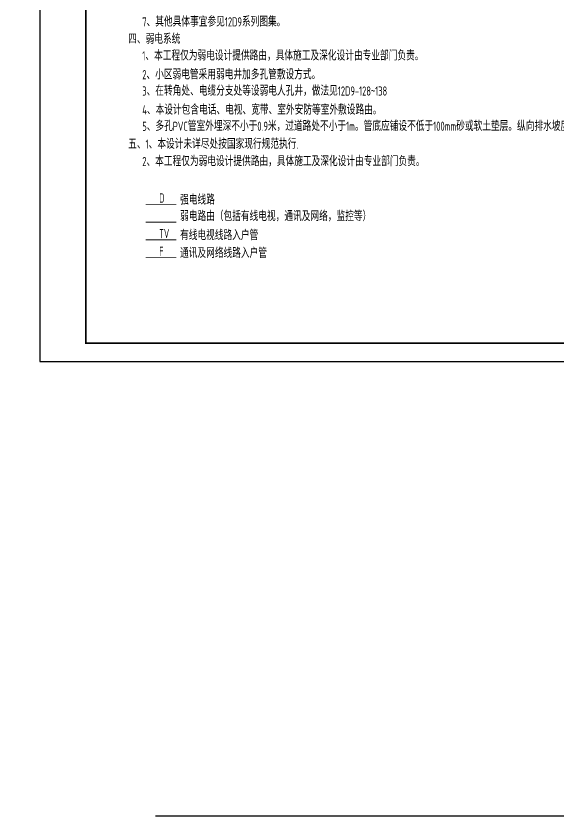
# Model space of a CAD drawing. Header units: millimetres. Extents: x 451834 to 908217, y 418823 to 838421.
# Drawn here: x 452458.5 to 452753.2, y 418822.8 to 419257.7 of the extents above; entities that cross this region are included whole.
import ezdxf

# ---------------------------------------------------------------- set-up
doc = ezdxf.new("R2010")
doc.units = ezdxf.units.MM
doc.header["$LTSCALE"] = 1000
doc.linetypes.add('DASH', pattern=[0.35, 0.25, -0.1])
for name, color, linetype in [('DOTLN', 2, 'DASH'), ('TEL_TEXT', 7, 'Continuous'), ('TEL_TITLE', 7, 'Continuous'), ('WIRE-应急', 1, 'DASH')]:
    doc.layers.add(name, color=color, linetype=linetype)
doc.styles.add('_TEL_DIM', font='tssdeng.shx', dxfattribs={"width": 0.7, "height": 3.5, "bigfont": 'HZTXT.shx'})

msp = doc.modelspace()

# ---------------------------------------------------------------- linework, layer by layer
at = {"layer": 'DOTLN', "linetype": 'DASH'}
msp.add_lwpolyline([(451834.349, 418822.772), (453905.177, 418822.772), (453905.177, 419640.592), (451834.349, 419640.592)], close=True, dxfattribs=at)
at = {"layer": 'TEL_TITLE', "linetype": 'Continuous'}
msp.add_lwpolyline([(452471.472, 419069.878), (453065.472, 419069.878), (453065.472, 419489.878), (452471.472, 419489.878)], close=True, dxfattribs=at)
at = {"layer": 'TEL_TITLE', "linetype": 'Continuous', "const_width": 1}
msp.add_lwpolyline([(452496.472, 419079.878), (453055.472, 419079.878), (453055.472, 419479.878), (452496.472, 419479.878)], close=True, dxfattribs=at)
at = {"layer": 'WIRE-应急', "linetype": 'DASH', "const_width": 0.5}
msp.add_lwpolyline([(452528.962, 419155.349), (452545.688, 419155.349)], dxfattribs=at)
at = {"layer": 'WIRE-应急', "color": 2, "ltscale": 10, "const_width": 0.5}
for points in [[(452528.962, 419145.684), (452545.688, 419145.684)], [(452528.962, 419136.02), (452545.688, 419136.02)], [(452528.962, 419126.355), (452545.688, 419126.355)]]:
    msp.add_lwpolyline(points, dxfattribs=at)

# ---------------------------------------------------------------- texts
at = {"layer": 'TEL_TEXT', "linetype": 'Continuous', "style": '_TEL_DIM'}
for s, width, p in [('7、其他具体事宜参见12D9系列图集。', 0.7, (452527.21, 419252.033)), ('四、弱电系统', 0.7, (452519.558, 419242.648)), ('1、本工程仅为弱电设计提供路由，具体施工及深化设计由专业部门负责。', 0.7, (452527.21, 419233.59)), ('2、小区弱电管采用弱电井加多孔管敷设方式。', 0.7, (452527.21, 419223.306)), ('3、在转角处、电缆分支处等设弱电人孔井，做法见12D9-128~138', 0.7, (452527.21, 419214.439)), ('4、本设计包含电话、电视、宽带、室外安防等室外敷设路由。', 0.7, (452527.21, 419204.154)), ('5、多孔PVC管室外埋深不小于0.9米，过道路处不小于1m。管底应铺设不低于100mm砂或软土垫层。纵向排水坡度为0.2%~0.5%。', 0.7, (452527.21, 419195.287)), ('五、1、本设计未详尽处按国家现行规范执行.', 0.7, (452519.558, 419185.552)), ('2、本工程仅为弱电设计提供路由，具体施工及深化设计由专业部门负责。', 0.7, (452527.21, 419176.136)), ('D', 0.56, (452536.405, 419156.248)), ('强电线路', 0.7, (452547.74, 419155.238)), ('弱电路由（包括有线电视，通讯及网络，监控等）', 0.7, (452547.74, 419146.281)), ('TV', 0.56, (452536.405, 419136.919)), ('有线电视线路入户管', 0.7, (452547.74, 419135.908)), ('F', 0.56, (452536.405, 419127.254)), ('通讯及网络线路入户管', 0.7, (452547.74, 419126.243))]:
    msp.add_text(s, height=5, dxfattribs=dict(at, width=width)).set_placement(p)

doc.saveas('drawing.dxf')
